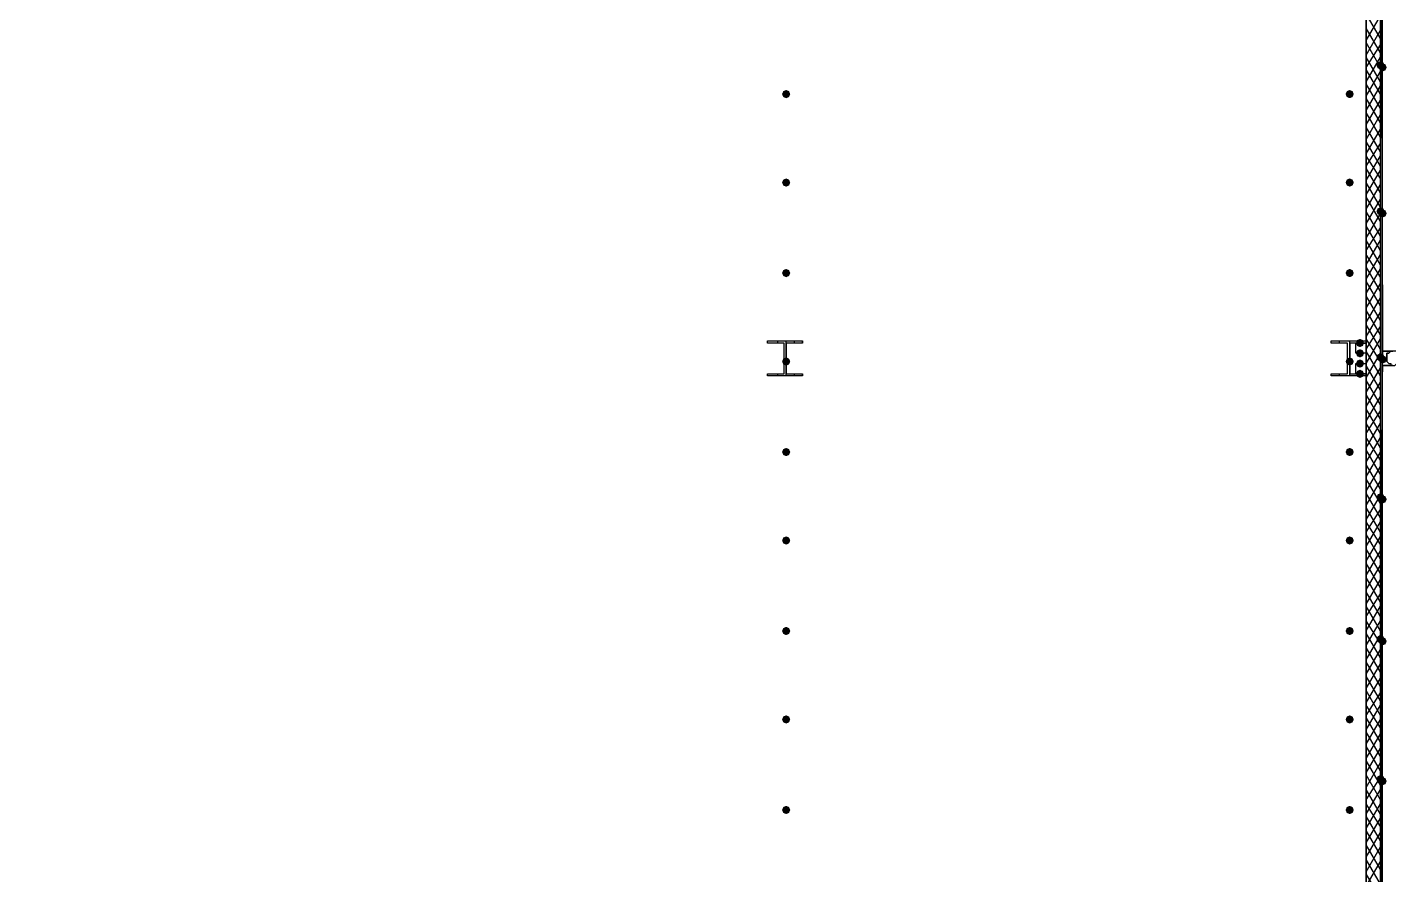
# Model space of a CAD drawing. Header units: millimetres. Extents: x 0 to 420, y 0 to 297.
# Drawn here: x 361.7 to 389.72, y 193.82 to 211.26 of the extents above; entities that cross this region are included whole.
import ezdxf

# ---------------------------------------------------------------- set-up
doc = ezdxf.new("R2010")
doc.units = ezdxf.units.MM
doc.layers.get('0').update_dxf_attribs({"linetype": 'CONTINUOUS'})

msp = doc.modelspace()

# ---------------------------------------------------------------- hatches: boundary and pattern name
at = {"true_color": 0x000007}
h = msp.add_hatch(color=0, dxfattribs=at)
h.paths.add_polyline_path([(389.593667, 222.504), (389.551333, 222.504), (389.593667, 204.47)], flags=0)
h.paths.add_polyline_path([(389.551333, 222.504), (389.593667, 204.47), (389.551333, 204.47)], flags=0)
at = {"true_color": 0x0000fe}
for points in [[(389.636, 210.481333), (389.611129, 210.421537), (389.551333, 210.396667), (389.491537, 210.421537), (389.466667, 210.481333), (389.491537, 210.541129), (389.551333, 210.566), (389.611129, 210.541129)], [(389.678333, 210.439), (389.653462, 210.379204), (389.593667, 210.354333), (389.533871, 210.379204), (389.509, 210.439), (389.533871, 210.498796), (389.593667, 210.523667), (389.653462, 210.498796)], [(389.636, 207.475667), (389.611129, 207.415871), (389.551333, 207.391), (389.491537, 207.415871), (389.466667, 207.475667), (389.491537, 207.535462), (389.551333, 207.560333), (389.611129, 207.535463)], [(389.678333, 207.433333), (389.653462, 207.373537), (389.593667, 207.348667), (389.533871, 207.373537), (389.509, 207.433333), (389.533871, 207.493129), (389.593667, 207.518), (389.653462, 207.493129)], [(389.636, 204.47), (389.611129, 204.410204), (389.551333, 204.385333), (389.491537, 204.410204), (389.466667, 204.47), (389.491537, 204.529796), (389.551333, 204.554667), (389.611129, 204.529796)], [(389.678333, 204.427667), (389.653462, 204.367871), (389.593667, 204.343), (389.533871, 204.367871), (389.509, 204.427667), (389.533871, 204.487462), (389.593667, 204.512333), (389.653462, 204.487463)], [(389.636, 201.591333), (389.611129, 201.531537), (389.551333, 201.506667), (389.491537, 201.531537), (389.466667, 201.591333), (389.491537, 201.651129), (389.551333, 201.676), (389.611129, 201.651129)], [(389.678333, 201.549), (389.653462, 201.489204), (389.593667, 201.464333), (389.533871, 201.489204), (389.509, 201.549), (389.533871, 201.608796), (389.593667, 201.633667), (389.653462, 201.608796)], [(389.636, 198.670333), (389.611129, 198.610537), (389.551333, 198.585667), (389.491537, 198.610537), (389.466667, 198.670333), (389.491537, 198.730129), (389.551333, 198.755), (389.611129, 198.730129)], [(389.678333, 198.628), (389.653462, 198.568204), (389.593667, 198.543333), (389.533871, 198.568204), (389.509, 198.628), (389.533871, 198.687796), (389.593667, 198.712667), (389.653462, 198.687796)], [(389.636, 195.791667), (389.611129, 195.731871), (389.551333, 195.707), (389.491537, 195.731871), (389.466667, 195.791667), (389.491537, 195.851462), (389.551333, 195.876333), (389.611129, 195.851463)], [(389.678333, 195.749333), (389.653462, 195.689537), (389.593667, 195.664667), (389.533871, 195.689537), (389.509, 195.749333), (389.533871, 195.809129), (389.593667, 195.834), (389.653462, 195.809129)]]:
    msp.add_hatch(color=0, dxfattribs=at).paths.add_polyline_path(points, flags=0)
at = {"true_color": 0x000007}
for points in [[(377.401667, 209.888667), (377.376796, 209.828871), (377.317, 209.804), (377.257204, 209.828871), (377.232333, 209.888667), (377.257204, 209.948462), (377.317, 209.973333), (377.376796, 209.948463)], [(389.001, 209.888667), (388.976129, 209.828871), (388.916333, 209.804), (388.856537, 209.828871), (388.831667, 209.888667), (388.856537, 209.948462), (388.916333, 209.973333), (388.976129, 209.948463)], [(377.401667, 208.068333), (377.376796, 208.008537), (377.317, 207.983667), (377.257204, 208.008537), (377.232333, 208.068333), (377.257204, 208.128129), (377.317, 208.153), (377.376796, 208.128129)], [(389.001, 208.068333), (388.976129, 208.008537), (388.916333, 207.983667), (388.856537, 208.008537), (388.831667, 208.068333), (388.856537, 208.128129), (388.916333, 208.153), (388.976129, 208.128129)], [(377.401667, 206.205667), (377.376796, 206.145871), (377.317, 206.121), (377.257204, 206.145871), (377.232333, 206.205667), (377.257204, 206.265462), (377.317, 206.290333), (377.376796, 206.265463)], [(389.001, 206.205667), (388.976129, 206.145871), (388.916333, 206.121), (388.856537, 206.145871), (388.831667, 206.205667), (388.856537, 206.265462), (388.916333, 206.290333), (388.976129, 206.265463)], [(389.212667, 204.766333), (389.187796, 204.706537), (389.128, 204.681667), (389.068204, 204.706537), (389.043333, 204.766333), (389.068204, 204.826129), (389.128, 204.851), (389.187796, 204.826129)], [(389.212667, 204.554667), (389.187796, 204.494871), (389.128, 204.47), (389.068204, 204.494871), (389.043333, 204.554667), (389.068204, 204.614462), (389.128, 204.639333), (389.187796, 204.614463)], [(377.401667, 204.385333), (377.376796, 204.325537), (377.317, 204.300667), (377.257204, 204.325537), (377.232333, 204.385333), (377.257204, 204.445129), (377.317, 204.47), (377.376796, 204.445129)], [(389.001, 204.385333), (388.976129, 204.325537), (388.916333, 204.300667), (388.856537, 204.325537), (388.831667, 204.385333), (388.856537, 204.445129), (388.916333, 204.47), (388.976129, 204.445129)], [(389.212667, 204.343), (389.187796, 204.283204), (389.128, 204.258333), (389.068204, 204.283204), (389.043333, 204.343), (389.068204, 204.402796), (389.128, 204.427667), (389.187796, 204.402796)], [(389.212667, 204.131333), (389.187796, 204.071537), (389.128, 204.046667), (389.068204, 204.071537), (389.043333, 204.131333), (389.068204, 204.191129), (389.128, 204.216), (389.187796, 204.191129)], [(377.401667, 202.522667), (377.376796, 202.462871), (377.317, 202.438), (377.257204, 202.462871), (377.232333, 202.522667), (377.257204, 202.582462), (377.317, 202.607333), (377.376796, 202.582463)], [(389.001, 202.522667), (388.976129, 202.462871), (388.916333, 202.438), (388.856537, 202.462871), (388.831667, 202.522667), (388.856537, 202.582462), (388.916333, 202.607333), (388.976129, 202.582463)], [(377.401667, 200.702333), (377.376796, 200.642537), (377.317, 200.617667), (377.257204, 200.642537), (377.232333, 200.702333), (377.257204, 200.762129), (377.317, 200.787), (377.376796, 200.762129)], [(389.001, 200.702333), (388.976129, 200.642537), (388.916333, 200.617667), (388.856537, 200.642537), (388.831667, 200.702333), (388.856537, 200.762129), (388.916333, 200.787), (388.976129, 200.762129)], [(377.401667, 198.839667), (377.376796, 198.779871), (377.317, 198.755), (377.257204, 198.779871), (377.232333, 198.839667), (377.257204, 198.899462), (377.317, 198.924333), (377.376796, 198.899463)], [(389.001, 198.839667), (388.976129, 198.779871), (388.916333, 198.755), (388.856537, 198.779871), (388.831667, 198.839667), (388.856537, 198.899462), (388.916333, 198.924333), (388.976129, 198.899463)], [(377.401667, 197.019333), (377.376796, 196.959537), (377.317, 196.934667), (377.257204, 196.959537), (377.232333, 197.019333), (377.257204, 197.079129), (377.317, 197.104), (377.376796, 197.079129)], [(389.001, 197.019333), (388.976129, 196.959537), (388.916333, 196.934667), (388.856537, 196.959537), (388.831667, 197.019333), (388.856537, 197.079129), (388.916333, 197.104), (388.976129, 197.079129)], [(377.401667, 195.156667), (377.376796, 195.096871), (377.317, 195.072), (377.257204, 195.096871), (377.232333, 195.156667), (377.257204, 195.216462), (377.317, 195.241333), (377.376796, 195.216463)], [(389.001, 195.156667), (388.976129, 195.096871), (388.916333, 195.072), (388.856537, 195.096871), (388.831667, 195.156667), (388.856537, 195.216462), (388.916333, 195.241333), (388.976129, 195.216463)]]:
    msp.add_hatch(color=0, dxfattribs=at).paths.add_polyline_path(points, flags=0)
h = msp.add_hatch(color=0, dxfattribs=at)
h.paths.add_polyline_path([(389.593667, 204.427667), (389.551333, 204.427667), (389.593667, 187.071)], flags=0)
h.paths.add_polyline_path([(389.551333, 204.427667), (389.593667, 187.071), (389.551333, 187.071)], flags=0)

# ---------------------------------------------------------------- linework, layer by layer
at = {"color": 0, "true_color": 0x000007}
for points in [[(389.551333, 222.504), (389.551333, 204.47), (389.551333, 222.504), (389.593667, 204.47)], [(389.551333, 222.504), (389.551333, 204.47), (389.593667, 204.47)], [(389.551333, 222.504), (389.551333, 204.47), (389.593667, 204.47)], [(389.551333, 167.216667), (389.551333, 222.504)], [(389.593667, 204.47), (389.593667, 222.504)], [(389.593667, 204.47), (389.593667, 222.504)], [(389.255, 216.111667), (389.255, 187.706)], [(389.551333, 211.031667), (389.255, 211.539667)], [(389.255, 210.989333), (389.551333, 211.497333)], [(389.551333, 210.735333), (389.255, 211.243333)], [(389.255, 210.693), (389.551333, 211.201)], [(389.551333, 210.439), (389.255, 210.947)], [(389.255, 210.439), (389.551333, 210.904667)], [(389.255, 210.142667), (389.551333, 210.650667)], [(389.551333, 210.142667), (389.255, 210.650667)], [(389.551333, 209.888667), (389.255, 210.396667)], [(389.255, 209.846333), (389.551333, 210.354333)], [(389.551333, 209.592333), (389.255, 210.100333)], [(389.255, 209.55), (389.551333, 210.058)], [(389.551333, 209.296), (389.255, 209.804)], [(389.255, 209.253667), (389.551333, 209.761667)], [(389.551333, 208.999667), (389.255, 209.507667)], [(389.255, 208.957333), (389.551333, 209.465333)], [(389.551333, 208.703333), (389.255, 209.211333)], [(389.255, 208.661), (389.551333, 209.169)], [(389.551333, 208.407), (389.255, 208.915)], [(389.255, 208.407), (389.551333, 208.872667)], [(389.255, 208.110667), (389.551333, 208.618667)], [(389.551333, 208.153), (389.255, 208.618667)], [(389.551333, 207.856667), (389.255, 208.364667)], [(389.255, 207.814333), (389.551333, 208.322333)], [(389.551333, 207.560333), (389.255, 208.068333)], [(389.255, 207.518), (389.551333, 208.026)], [(389.551333, 207.264), (389.255, 207.772)], [(389.255, 207.221667), (389.551333, 207.729667)], [(389.551333, 206.967667), (389.255, 207.475667)], [(389.255, 206.925333), (389.551333, 207.433333)], [(389.551333, 206.671333), (389.255, 207.179333)], [(389.255, 206.671333), (389.551333, 207.137)], [(389.255, 206.375), (389.551333, 206.883)], [(389.551333, 206.375), (389.255, 206.883)], [(389.255, 206.078667), (389.551333, 206.586667)], [(389.551333, 206.121), (389.255, 206.586667)], [(389.551333, 205.824667), (389.255, 206.332667)], [(389.255, 205.782333), (389.551333, 206.290333)], [(389.551333, 205.528333), (389.255, 206.036333)], [(389.255, 205.486), (389.551333, 205.994)], [(389.551333, 205.232), (389.255, 205.74)], [(389.255, 205.189667), (389.551333, 205.697667)], [(389.551333, 204.935667), (389.255, 205.443667)], [(389.255, 204.893333), (389.551333, 205.401333)], [(389.551333, 204.639333), (389.255, 205.147333)], [(389.255, 204.639333), (389.551333, 205.105)], [(376.936, 204.766333), (376.936, 204.808667)], [(377.147667, 204.766333), (377.147667, 204.808667)], [(377.317, 204.089), (377.317, 204.808667)], [(377.486333, 204.766333), (377.486333, 204.808667)], [(377.655667, 204.766333), (377.655667, 204.808667)], [(388.535333, 204.766333), (388.535333, 204.808667)], [(388.704667, 204.766333), (388.704667, 204.808667)], [(388.916333, 204.089), (388.916333, 204.808667)], [(389.085667, 204.766333), (389.085667, 204.808667)], [(389.255, 204.343), (389.551333, 204.851)], [(389.551333, 204.385333), (389.255, 204.851)], [(389.255, 204.766333), (389.255, 204.808667)], [(389.551333, 204.089), (389.255, 204.597)], [(389.805333, 204.597), (389.593667, 204.597), (389.593667, 204.724), (389.593667, 204.597), (389.805333, 204.597)], [(389.805333, 204.597), (389.593667, 204.597), (389.593667, 204.724), (389.593667, 204.597), (389.805333, 204.597)], [(389.805333, 204.597), (389.593667, 204.597), (389.593667, 204.724), (389.593667, 204.597), (389.805333, 204.597)], [(389.255, 204.046667), (389.551333, 204.554667)], [(389.551333, 203.792667), (389.255, 204.300667)], [(389.551333, 204.427667), (389.551333, 187.071), (389.551333, 204.427667), (389.593667, 187.071)], [(389.805333, 204.300667), (389.593667, 204.300667), (389.593667, 204.173667), (389.593667, 204.300667), (389.805333, 204.300667)], [(389.805333, 204.300667), (389.593667, 204.300667), (389.593667, 204.173667), (389.593667, 204.300667), (389.805333, 204.300667)], [(389.805333, 204.300667), (389.593667, 204.300667), (389.593667, 204.173667), (389.593667, 204.300667), (389.805333, 204.300667)], [(389.720667, 204.343), (389.678333, 204.385333), (389.678333, 204.427667), (389.678333, 204.47), (389.678333, 204.512333), (389.678333, 204.554667), (389.720667, 204.554667)], [(389.720667, 204.554667), (389.678333, 204.554667), (389.678333, 204.512333), (389.678333, 204.47), (389.678333, 204.427667), (389.678333, 204.385333), (389.720667, 204.343)], [(376.936, 204.089), (376.936, 204.131333)], [(377.147667, 204.089), (377.147667, 204.131333)], [(377.486333, 204.089), (377.486333, 204.131333)], [(377.655667, 204.089), (377.655667, 204.131333)], [(388.535333, 204.089), (388.535333, 204.131333)], [(388.704667, 204.089), (388.704667, 204.131333)], [(389.085667, 204.089), (389.085667, 204.131333)], [(389.255, 203.750333), (389.551333, 204.258333)], [(389.255, 204.089), (389.255, 204.131333)], [(389.551333, 203.496333), (389.255, 204.004333)], [(389.255, 203.454), (389.551333, 203.962)], [(389.551333, 203.2), (389.255, 203.708)], [(389.255, 203.157667), (389.551333, 203.665667)], [(389.551333, 202.903667), (389.255, 203.411667)], [(389.255, 202.903667), (389.551333, 203.369333)], [(389.255, 202.607333), (389.551333, 203.115333)], [(389.551333, 202.607333), (389.255, 203.115333)], [(389.255, 202.311), (389.551333, 202.819)], [(389.551333, 202.353333), (389.255, 202.819)], [(389.551333, 202.057), (389.255, 202.565)], [(389.255, 202.014667), (389.551333, 202.522667)], [(389.551333, 201.760667), (389.255, 202.268667)], [(389.255, 201.718333), (389.551333, 202.226333)], [(389.551333, 201.464333), (389.255, 201.972333)], [(389.255, 201.422), (389.551333, 201.93)], [(389.551333, 201.168), (389.255, 201.676)], [(389.255, 201.125667), (389.551333, 201.633667)], [(389.551333, 200.871667), (389.255, 201.379667)], [(389.255, 200.871667), (389.551333, 201.337333)], [(389.255, 200.575333), (389.551333, 201.083333)], [(389.551333, 200.617667), (389.255, 201.083333)], [(389.551333, 200.321333), (389.255, 200.829333)], [(389.255, 200.279), (389.551333, 200.787)], [(389.551333, 200.025), (389.255, 200.533)], [(389.255, 199.982667), (389.551333, 200.490667)], [(389.551333, 199.728667), (389.255, 200.236667)], [(389.255, 199.686333), (389.551333, 200.194333)], [(389.551333, 199.432333), (389.255, 199.940333)], [(389.255, 199.39), (389.551333, 199.898)], [(389.551333, 199.136), (389.255, 199.644)], [(389.255, 199.136), (389.551333, 199.601667)], [(389.255, 198.839667), (389.551333, 199.347667)], [(389.551333, 198.839667), (389.255, 199.347667)], [(389.255, 198.543333), (389.551333, 199.051333)], [(389.551333, 198.585667), (389.255, 199.051333)], [(389.551333, 198.289333), (389.255, 198.797333)], [(389.255, 198.247), (389.551333, 198.755)], [(389.551333, 197.993), (389.255, 198.501)], [(389.255, 197.950667), (389.551333, 198.458667)], [(389.551333, 197.696667), (389.255, 198.204667)], [(389.255, 197.654333), (389.551333, 198.162333)], [(389.551333, 197.400333), (389.255, 197.908333)], [(389.255, 197.358), (389.551333, 197.866)], [(389.551333, 197.104), (389.255, 197.612)], [(389.255, 197.104), (389.551333, 197.569667)], [(389.255, 196.807667), (389.551333, 197.315667)], [(389.551333, 196.85), (389.255, 197.315667)], [(389.551333, 196.553667), (389.255, 197.061667)], [(389.255, 196.511333), (389.551333, 197.019333)], [(389.551333, 196.257333), (389.255, 196.765333)], [(389.255, 196.215), (389.551333, 196.723)], [(389.551333, 195.961), (389.255, 196.469)], [(389.255, 195.918667), (389.551333, 196.426667)], [(389.551333, 195.664667), (389.255, 196.172667)], [(389.255, 195.622333), (389.551333, 196.130333)], [(389.551333, 195.368333), (389.255, 195.876333)], [(389.255, 195.368333), (389.551333, 195.834)], [(389.255, 195.072), (389.551333, 195.58)], [(389.551333, 195.072), (389.255, 195.58)], [(389.255, 194.775667), (389.551333, 195.283667)], [(389.551333, 194.818), (389.255, 195.283667)], [(389.551333, 194.521667), (389.255, 195.029667)], [(389.255, 194.479333), (389.551333, 194.987333)], [(389.551333, 194.225333), (389.255, 194.733333)], [(389.255, 194.183), (389.551333, 194.691)], [(389.551333, 193.929), (389.255, 194.437)], [(389.255, 193.886667), (389.551333, 194.394667)], [(389.551333, 193.632667), (389.255, 194.140667)], [(389.255, 193.590333), (389.551333, 194.098333)], [(389.551333, 193.336333), (389.255, 193.844333)]]:
    msp.add_lwpolyline(points, dxfattribs=at)
for points in [[(389.593667, 222.504), (389.551333, 222.504), (389.593667, 204.47)], [(389.551333, 222.504), (389.593667, 204.47), (389.551333, 204.47)], [(360.045, 222.207667), (360.045, 187.706), (389.255, 187.706), (389.255, 216.111667), (372.448667, 216.111667), (372.448667, 222.207667)], [(377.655667, 204.089), (376.936, 204.089), (376.936, 204.131333), (377.274667, 204.131333), (377.274667, 204.766333), (376.936, 204.766333), (376.936, 204.808667), (377.655667, 204.808667), (377.655667, 204.766333), (377.317, 204.766333), (377.317, 204.131333), (377.655667, 204.131333)], [(389.255, 204.089), (388.535333, 204.089), (388.535333, 204.131333), (388.874, 204.131333), (388.874, 204.766333), (388.535333, 204.766333), (388.535333, 204.808667), (389.255, 204.808667), (389.255, 204.766333), (388.916333, 204.766333), (388.916333, 204.131333), (389.255, 204.131333)], [(389.255, 204.554667), (389.043333, 204.554667), (389.043333, 204.766333), (389.255, 204.766333), (389.255, 204.554667), (389.043333, 204.554667), (389.043333, 204.766333), (389.255, 204.766333)], [(389.805333, 204.597), (389.763, 204.597), (389.720667, 204.554667), (389.678333, 204.554667), (389.678333, 204.512333), (389.678333, 204.47), (389.678333, 204.427667), (389.678333, 204.385333), (389.720667, 204.343), (389.763, 204.343), (389.763, 204.300667), (389.805333, 204.300667), (389.847667, 204.300667), (389.89, 204.343), (389.932333, 204.343), (389.932333, 204.385333), (389.974667, 204.427667), (389.974667, 204.47), (389.974667, 204.512333), (389.932333, 204.512333), (389.932333, 204.554667), (389.89, 204.554667), (389.89, 204.597), (389.847667, 204.597)], [(389.255, 204.131333), (389.043333, 204.131333), (389.043333, 204.343), (389.255, 204.343), (389.255, 204.131333), (389.043333, 204.131333), (389.043333, 204.343), (389.255, 204.343)], [(389.593667, 204.427667), (389.551333, 204.427667), (389.593667, 187.071)], [(389.551333, 204.427667), (389.593667, 187.071), (389.551333, 187.071)], [(389.551333, 204.427667), (389.551333, 187.071), (389.593667, 187.071), (389.593667, 204.427667)], [(389.551333, 204.427667), (389.551333, 187.071), (389.593667, 187.071), (389.593667, 204.427667)]]:
    msp.add_lwpolyline(points, close=True, dxfattribs=at)

doc.saveas('drawing.dxf')
